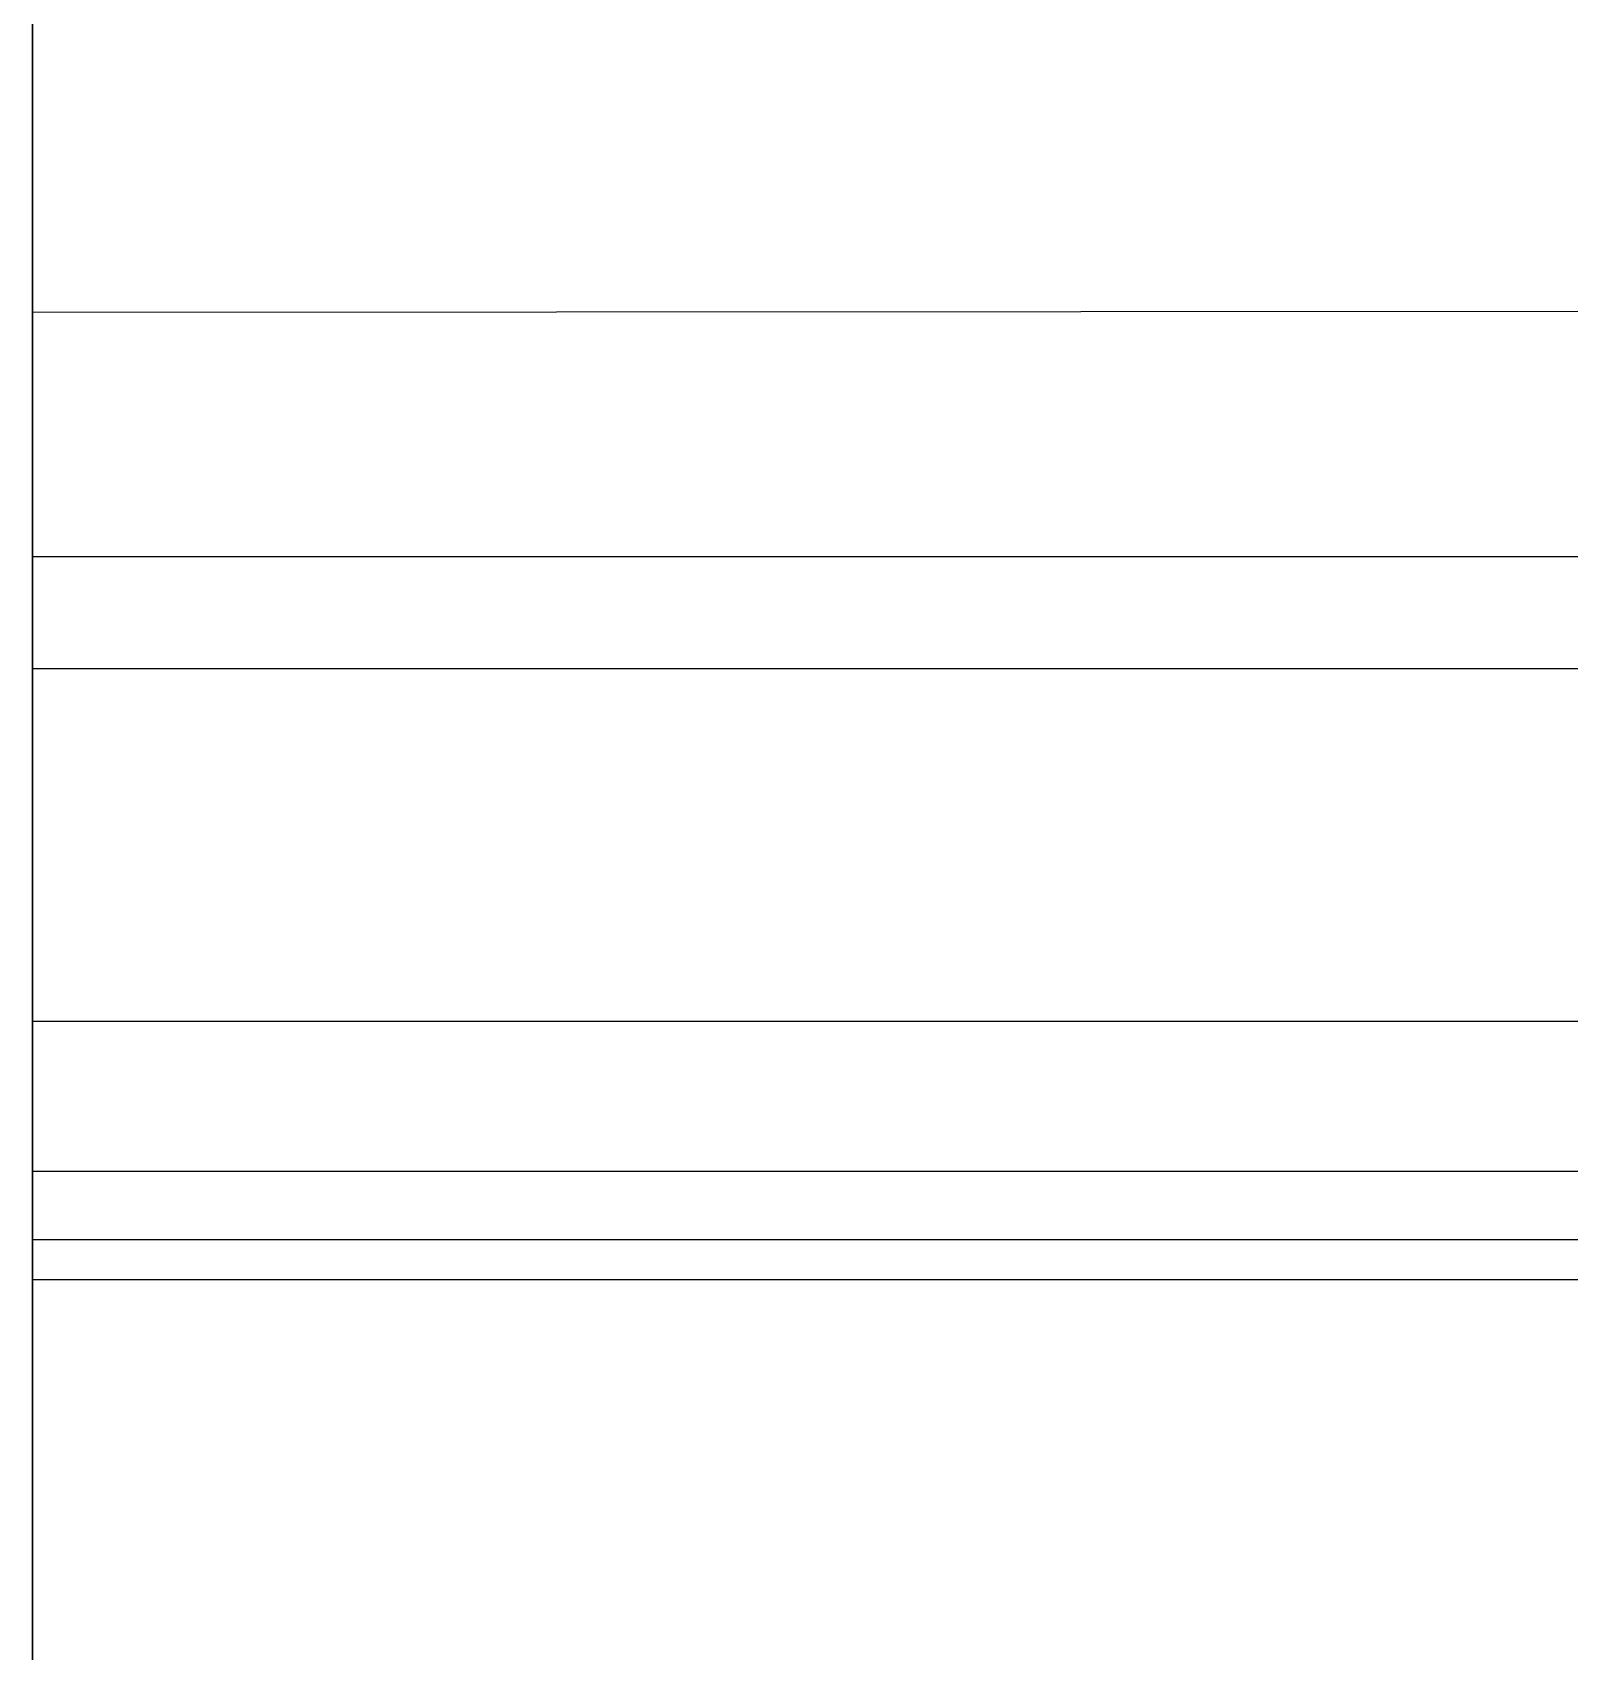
# Model space of a CAD drawing. Header units: metres. Extents: x -978944 to 1068394069015, y -937984 to 996528.
# Drawn here: x 0 to 63603, y 127050 to 194046 of the extents above; entities that cross this region are included whole.
import ezdxf

# ---------------------------------------------------------------- set-up
doc = ezdxf.new("R2010")
doc.units = ezdxf.units.M

msp = doc.modelspace()

# ---------------------------------------------------------------- linework, layer by layer
at = {"layer": 'MCD_Layer_0'}
for p, q in [((0, 996528), (0, 28738.899908)), ((0, 996528), (0, 28738.899908)), ((0, 992747.343075), (0, 30983.664957)), ((0, 992747.343075), (0, 30983.664957)), ((0, 0), (0, 978409.864004)), ((0, 0), (0, 970274.791869)), ((0, 967670.954563), (0, 24840.097454)), ((0, 967670.954563), (0, 24840.097454)), ((0, 0), (0, 921526.336751)), ((0, 23599.965231), (0, 905012)), ((0, 0), (0, 905012)), ((0, 3715.896265), (0, 904110.3487)), ((0, 26053.29495), (0, 903972.001532)), ((0, 899945.340798), (0, 0)), ((0, 3715.896265), (0, 898044.694502)), ((0, 26053.29495), (0, 895465.347398)), ((0, 0), (0, 882504)), ((0, 29473.785519), (0, 881654)), ((0, 0), (0, 881654)), ((0, 2376.557717), (0, 881302.369693)), ((0, 3619.99046), (0, 880775.619962)), ((0, 2376.557717), (0, 879780.304639)), ((0, 0), (0, 879086.02935)), ((0, 29473.785519), (0, 878654.913052)), ((0, 500.713623), (0, 875142)), ((0, 3619.99046), (0, 874866.517888)), ((0, 0), (0, 874827.144091)), ((0, 5850.443387), (0, 874166.926102)), ((0, 2376.557717), (0, 872917.660444)), ((0, 5876.796736), (0, 866366.334919)), ((0, 0), (0, 857563.357438)), ((0, 841804), (0, 24276.809983)), ((0, 838610.339488), (0, 26173.045911)), ((0, 817427.388127), (0, 20983.34758)), ((0, 0), (0, 814910)), ((0, 3345.945717), (0, 814098.116113)), ((0, 3345.945717), (0, 808636.35178)), ((0, 806400), (0, 134144)), ((0, 794709.119865), (0, 142370.165225)), ((0, 0), (0, 775558)), ((0, 3184.370015), (0, 774785.321982)), ((0, 3184.370015), (0, 769587.306222)), ((0, 22.783319), (0, 750642)), ((0, 0), (0, 750642)), ((0, 3082.067204), (0, 749894.145458)), ((0, 2027.715361), (0, 749753.450572)), ((0, 0), (0, 749183.867606)), ((0, 2027.715361), (0, 748044.701672)), ((0, 3082.067204), (0, 744863.123992)), ((0, 2027.715361), (0, 742485.571919)), ((0, 23147.789029), (0, 710512)), ((0, 0), (0, 710512)), ((0, 2917.297105), (0, 709804.126438)), ((0, 0), (0, 707613.312905)), ((0, 2917.297105), (0, 705042.067929)), ((0, 0), (0, 693982.231337)), ((0, 167345.013672), (0, 665629.288086)), ((0, 0), (0, 665609.013672)), ((0, 665223.799805), (0, 187072.018555)), ((0, 664352), (0, 62242.451172)), ((0, 664352), (0, 142488.582031)), ((0, 138028.210938), (0, 664352)), ((0, 664352), (0, 169940.138672)), ((0, 664352), (0, 53341.983398)), ((0, 0), (0, 661674)), ((0, 2716.772756), (0, 661014.783081)), ((0, 2716.772756), (0, 656580.051082)), ((0, 564920), (0, 0)), ((0, 555095.748516), (0, 6912.731547)), ((0, 538374.03937), (0, 0)), ((0, 529917.355724), (0, 0)), ((0, 133466.564774), (0, 522767.929861)), ((0, 131428.421098), (0, 522767.929861)), ((0, 522752.006864), (0, 0)), ((0, 521764.781021), (0, 155663.223244)), ((0, 297.422549), (0, 519832)), ((0, 3475.147675), (0, 519252.808721)), ((0, 516080), (0, 14883.246095)), ((0, 3490.801494), (0, 514619.278487)), ((0, 514122.080678), (0, 16045.760692)), ((0, 0), (0, 503870)), ((0, 1356.907319), (0, 503183.923265)), ((0, 1356.907319), (0, 502314.892735)), ((0, 0), (0, 501918.492844)), ((0, 5692.865264), (0, 501793.793848)), ((0, 501135.568926), (0, 12864.141794)), ((0, 1356.907319), (0, 498396.632273)), ((0, 5645.531451), (0, 497621.586616)), ((0, 142106.765846), (0, 491009.635733)), ((0, 142106.765846), (0, 491009.635733)), ((0, 0), (0, 487309)), ((0, 0), (0, 487133.67746)), ((0, 182463.613281), (462020756.25, 485411.464844)), ((0, 5361.889189), (0, 472620.12952)), ((0, 23706.63174), (0, 471519.305321)), ((0, 0), (0, 466826.985969)), ((0, 3715.896265), (0, 460853.105214)), ((0, 3619.99046), (0, 448958.669746)), ((0, 5090.170534), (0, 448669.670804)), ((0, 0), (0, 448448.430391)), ((0, 0), (0, 446768.318658)), ((0, 0), (0, 441797)), ((0, 0), (0, 441797)), ((0, 8746.656621), (0, 441628.295941)), ((0, 4989.721413), (0, 439815.650297)), ((0, 8993.224092), (0, 434166.385619)), ((0, 0), (0, 434036.613265)), ((0, 0), (0, 422970)), ((0, 8373.921396), (0, 422808.485196)), ((0, 15498.549856), (0, 418193)), ((0, 0), (0, 418193)), ((0, 0), (0, 418042.543803)), ((0, 1717.062102), (0, 417776.359931)), ((0, 16923.004163), (0, 417730.356721)), ((0, 8609.981495), (0, 415664.561156)), ((0, 0), (0, 415540.318999)), ((0, 1717.062102), (0, 414973.508559)), ((0, 3345.945717), (0, 414971.076593)), ((0, 414455.329296), (0, 0)), ((0, 16923.004163), (0, 413493.518268)), ((0, 134144), (0, 409244.989387)), ((0, 10591.419648), (0, 406160)), ((0, 11692.448583), (0, 405693.259473)), ((0, 403886.135895), (0, 0)), ((0, 11692.448583), (0, 401875.561318)), ((0, 16932.835241), (0, 399471)), ((0, 0), (0, 399471)), ((0, 7908.690342), (0, 399318.458495)), ((0, 15863.79455), (0, 398920.254971)), ((0, 16932.835241), (0, 398124.729343)), ((0, 397231.084166), (0, 0)), ((0, 3184.370015), (0, 394932.125291)), ((0, 8131.635619), (0, 392571.430384)), ((0, 0), (0, 392454.090765)), ((0, 615.149604), (0, 383192.636598)), ((0, 3082.067204), (0, 382244.32008)), ((0, 16932.835241), (0, 380298.248925)), ((0, 0), (0, 373496)), ((0, 1533.540319), (0, 373123.890952)), ((0, 83764.681601), (0, 371399.227987)), ((0, 371026.549044), (0, 190192.827703)), ((0, 1533.540319), (0, 370620.611901)), ((0, 155663.223244), (0, 362120.80841)), ((0, 2917.297105), (0, 361809.193129)), ((0, 180720.363609), (0, 361358)), ((0, 361358), (0, 10421.213847)), ((0, 54522.751301), (0, 361302.848522)), ((0, 359987.069504), (0, 11235.203829)), ((0, 357146), (0, 0)), ((0, 356930.715633), (0, 189590.177462)), ((0, 4037.926725), (0, 355920.345386)), ((0, 352676.542013), (0, 3006.776325)), ((0, 350935.046023), (0, 4370.272642)), ((0, 350893.944575), (0, 9007.441774)), ((0, 0), (0, 346281)), ((0, 1421.798026), (0, 345936.004891)), ((0, 343991.487003), (0, 176334.318359)), ((0, 1421.798026), (0, 343615.128702)), ((0, 339846.92471), (0, 43703.712996)), ((0, 2716.772756), (0, 336939.750566)), ((0, 0), (0, 333611)), ((0, 6604.800082), (0, 333483.607714)), ((0, 167345.013672), (0, 333453.288086)), ((0, 0), (0, 332714.254003)), ((0, 328922.297416), (0, 170638.046411)), ((0, 328798), (0, 9482.215063)), ((0, 6790.988809), (0, 327848.94889)), ((0, 0), (0, 327750.954823)), ((0, 327550.59658), (0, 10222.860844)), ((0, 180720.363609), (0, 327401.234902)), ((0, 179959.27321), (0, 327401.234902)), ((0, 322845.188043), (0, 170638.046411)), ((0, 155663.223244), (0, 322759.15867)), ((0, 319276.80358), (0, 8195.830285)), ((0, 0), (0, 316440.111171)), ((0, 312833.631588), (0, 162291.58122)), ((0, 312520), (0, 0)), ((0, 312331.615781), (0, 165900.562404)), ((0, 169630.934479), (0, 308450)), ((0, 307085.115284), (0, 3824.199644)), ((0, 307053.77352), (0, 162291.58122)), ((0, 169630.934479), (0, 306172.24087)), ((0, 304810.762117), (0, 169630.934479)), ((0, 0), (0, 304270.491096)), ((0, 168916.546388), (0, 303899.658465)), ((0, 169630.934479), (0, 301621.899335)), ((0, 300802.70912), (0, 156050.188883)), ((0, 300311), (0, 8660.677643)), ((0, 6691.387926), (0, 299886.553543)), ((0, 6691.387926), (0, 299886.553543)), ((0, 169630.934479), (0, 299349.316931)), ((0, 299171.671389), (0, 9337.154006)), ((0, 298788.043269), (0, 85422.869714)), ((0, 295245.132218), (0, 156050.188883)), ((0, 291614.718338), (0, 7485.745013)), ((0, 0), (0, 284031)), ((0, 284031), (0, 8191.178251)), ((0, 0), (0, 284031)), ((0, 1166.205235), (0, 283748.02373)), ((0, 282953.434927), (0, 8830.982513)), ((0, 282153.06657), (0, 144635.17426)), ((0, 1166.205235), (0, 281844.365184)), ((0, 275862.405273), (0, 143958.557079)), ((0, 275806.147841), (0, 7079.939269)), ((0, 135744.671584), (0, 275234.124123)), ((0, 271422.484577), (0, 90702.120969)), ((0, 104892.308126), (0, 266460.733423)), ((0, 0), (0, 265379.182607)), ((0, 0), (0, 260766.648408)), ((0, 257794.681328), (0, 133738.518618)), ((0, 0), (0, 256043.837332)), ((0, 172281.41783), (0, 254446.401719)), ((0, 253031.713033), (0, 133738.518618)), ((0, 251726.035433), (0, 0)), ((0, 2834.381064), (0, 249834.619536)), ((0, 104892.308126), (0, 249465.442155)), ((0, 10547.079024), (0, 248651)), ((0, 248651), (0, 7170.853404)), ((0, 247707.6606), (0, 7730.961173)), ((0, 0), (0, 246973.801875)), ((0, 0), (0, 246616)), ((0, 10453.595119), (0, 246608.835096)), ((0, 4882.481025), (0, 246521.827517)), ((0, 246418.775741), (0, 0)), ((0, 245240.338408), (0, 0)), ((0, 5020.11773), (0, 242356.506168)), ((0, 0), (0, 242284.065797)), ((0, 241450.66724), (0, 6198.034648)), ((0, 2716.226839), (0, 239419.994603)), ((0, 10547.079024), (0, 236716.907844)), ((0, 10460.760023), (0, 234779.578385)), ((0, 228411.04885), (0, 83764.681601)), ((0, 83764.681601), (0, 227293.953701)), ((0, 84305.774564), (0, 227293.953701)), ((0, 0), (0, 223907.797203)), ((0, 176774.738538), (0, 220917.232536)), ((0, 0), (0, 220251)), ((0, 220249.060019), (0, 178154.191475)), ((0, 904.330405), (0, 220031.566887)), ((0, 218794.762069), (0, 112156.918667)), ((0, 904.330405), (0, 218555.380491)), ((0, 2432.375187), (0, 214400.08095)), ((0, 1717.062102), (0, 212953.577001)), ((0, 10639.290471), (0, 211612.974247)), ((0, 211440.701646), (0, 53151.597901)), ((0, 0), (0, 211434.26137)), ((0, 392.856837), (0, 211434.26137)), ((0, 211034.964258), (0, 49512.841956)), ((0, 5654.108491), (0, 199778.5)), ((0, 5147.594605), (0, 199142.412795)), ((0, 5654.108491), (0, 198948.052815)), ((0, 198647.678302), (0, 0)), ((0, 197743.5), (0, 90809.021799)), ((0, 195709), (0, 0)), ((0, 192305.519093), (0, 195679.507098)), ((0, 195591.028391), (0, 103891.697067)), ((0, 193674), (0, 5585.370106)), ((0, 5654.108491), (0, 192993.569811)), ((0, 192939.233943), (0, 6021.637452)), ((0, 192939.233943), (0, 188094.370254)), ((0, 188800.434512), (0, 192916.272504)), ((0, 192305.519093), (0, 2394.823654)), ((0, 26202.354514), (0, 192134.470279)), ((0, 1533.540319), (0, 190192.827703)), ((0, 4230.337804), (0, 189590.177462)), ((0, 4230.337804), (0, 189590.177462)), ((0, 188065.668455), (0, 4827.642609)), ((0.000001, 185534.000001), (0, 185534)), ((0.000001, 185534.000001), (0, 185534.000001)), ((0, 185534), (0, 0)), ((0, 182307.467615), (0, 185506.040447)), ((0, 185422.161789), (0, 98490.320444)), ((0, 184955.997131), (0, 180720.363609)), ((0, 182132.241449), (0, 184955.997131)), ((0.000001, 185534.000001), (0.000001, 185534)), ((0, 183544.11929), (0, 0)), ((0, 181426.302529), (0, 183544.11929)), ((0, 183544.11929), (0, 135540.272706)), ((0, 182307.467615), (0, 2270.315682)), ((0, 181056.787625), (0, 182132.241449)), ((0, 181062.302773), (0, 182132.241449)), ((0, 135540.272706), (0, 181768.241694)), ((0, 90360.181804), (0, 181768.241694)), ((0, 181768.241694), (0, 181062.302773)), ((0, 180720.363609), (0, 181426.302529)), ((0, 181062.302773), (0, 90360.181804)), ((0, 181062.302773), (0, 181056.787625)), ((0, 90360.181804), (0, 181062.302773)), ((0, 180720.363609), (0, 1169.211337)), ((0, 179959.27321), (0, 180720.363609)), ((0, 54522.751301), (0, 180720.363609)), ((0, 176774.738538), (0, 178154.191475)), ((0, 172497.553957), (0, 176992)), ((0, 167123.971223), (0, 176992)), ((0, 176564.913515), (0, 176992)), ((0, 134168.515538), (0, 176992)), ((0, 176712.006745), (0, 176952.000964)), ((0, 134430.444712), (0, 176944.259215)), ((0, 176712.006745), (0, 176893.937846)), ((0, 176496.528066), (0, 176851.358227)), ((0, 176712.006745), (0, 176776.52132)), ((0, 176712.006745), (0, 176495.237774)), ((0, 134431.735004), (0, 176562.332932)), ((0, 176532.656227), (0, 156018.311732)), ((0, 1421.798026), (0, 176334.318359)), ((0, 170956.176155), (0, 176257.142857)), ((0, 173606.659506), (0, 169630.934479)), ((0, 170956.176155), (0, 173606.659506)), ((0, 172364.832865), (49817599937.904182, 173297.214202)), ((0, 172364.832865), (30461887207.475174, 172998.64265)), ((0, 172499.05036), (0, 164836.719424)), ((0, 172497.553957), (0, 152531.798561)), ((0, 152914.877698), (0, 172451.913669)), ((0, 172451.913669), (0, 152673.956835)), ((0, 172281.41783), (0, 0)), ((0, 170293.555317), (0, 172281.41783)), ((18626687792.005638, 171243.380537), (0, 167712.167107)), ((0, 171061.755396), (0, 134191.136691)), ((0, 171061.755396), (0, 152578.935252)), ((0, 170919.597122), (0, 170965.985612)), ((0, 166322.647482), (0, 170965.985612)), ((0, 170614.512285), (0, 170956.176155)), ((0, 169951.891447), (0, 170956.176155)), ((0, 169630.934479), (0, 170956.176155)), ((0, 170919.597122), (0, 152673.956835)), ((0, 152914.877698), (0, 170919.597122)), ((0, 170888.920863), (0, 135292.489209)), ((0, 170736.28777), (0, 152531.798561)), ((0, 1935.893626), (0, 170638.046411)), ((0, 127223.200859), (0, 170614.512285)), ((0, 85799.045046), (0, 170614.512285)), ((0, 170614.512285), (0, 169951.891447)), ((0, 169946.714722), (0, 170614.512285)), ((0, 169951.891447), (0, 170609.33556)), ((0, 169630.934479), (0, 170293.555317)), ((0, 169951.891447), (0, 85799.045046)), ((0, 84815.46724), (0, 169951.891447)), ((0, 169951.891447), (0, 84815.46724)), ((0, 169951.891447), (0, 169946.714722)), ((0, 168916.546388), (0, 169630.934479)), ((0, 152578.18705), (0, 167900.604317)), ((0, 166165.454978), (0, 167220)), ((0, 3168.609335), (0, 167220)), ((0, 167220), (0, 4822.462432)), ((0, 166165.454978), (0, 167090.669007)), ((0, 3168.609335), (0, 167090.669007)), ((0, 165802.333343), (0, 166906.621055)), ((0, 0), (0, 166677.804682)), ((0, 166585.595898), (0, 5199.139868)), ((0, 166585.595898), (0, 162402.49385)), ((0, 2885.076003), (0, 166583.293572)), ((0, 165379.520481), (0, 166583.293572)), ((0, 163012.116542), (0, 166565.77077)), ((0, 166526.906475), (0, 152531.798561)), ((0, 2367.75203), (0, 166185.352054)), ((0, 3701.749902), (0, 165900.562404)), ((0, 3701.749902), (0, 165900.562404)), ((0, 162365.039002), (0, 163132.5)), ((0, 4.951361), (0, 163132.5)), ((0, 440.671154), (0, 162939.39691)), ((0, 0), (0, 162815.612878)), ((0, 162365.039002), (0, 162815.612878)), ((0, 162686.877485), (0, 162815.612878)), ((0, 162686.877485), (0, 161340.107218)), ((0, 162686.877485), (0, 162563.093453)), ((0, 162686.877485), (0, 157903.862491)), ((0, 440.671154), (0, 162568.044814)), ((0, 162377.71244), (0, 4168.233202)), ((0, 162365.039002), (0, 83276.945321)), ((0, 1841.202734), (0, 162291.58122)), ((0, 440.671154), (0, 161359.912663)), ((0, 1125.714614), (0, 159063)), ((0, 156816.320622), (0, 159063)), ((0, 783.725364), (0, 159034.500896)), ((0, 1382.206552), (0, 159029.751045)), ((0, 156331.835852), (0, 159029.751045)), ((0, 157106.061515), (0, 159025.001194)), ((0, 1092.465659), (0, 158996.50209)), ((0, 156916.067487), (0, 158996.50209)), ((0, 0), (0, 158968.002986)), ((0, 157281.80599), (0, 158968.002986)), ((0, 783.725364), (0, 158901.505076)), ((0, 157077.56241), (0, 158901.505076)), ((0, 93034.89125), (0, 158585.133628)), ((0, 26202.354514), (0, 158585.133628)), ((15803694104.679592, 156339.062478), (0, 153115.191311)), ((0, 1770.393956), (0, 156050.188883)), ((0, 134144), (0, 156018.311732)), ((0, 153106.417266), (0, 152531.798561)), ((0, 152723.338129), (0, 153106.417266)), ((0, 152627.568345), (0, 152914.877698)), ((0, 152577.438849), (0, 152723.338129)), ((0, 152578.935252), (0, 152723.338129)), ((0, 152578.935252), (0, 152723.338129)), ((0, 134144), (0, 152673.956835)), ((0, 152531.798561), (0, 152627.568345)), ((0, 152578.18705), (0, 152531.798561)), ((0, 152531.798561), (0, 135292.489209)), ((0, 152531.798561), (0, 135292.489209)), ((0, 141337.208633), (0, 152531.798561)), ((36843897410.94603, 146229.184853), (0, 146914.015752)), ((0, 142446.706902), (12101863771.051388, 146854)), ((0, 144098.734837), (34240669309.420528, 144878.215017)), ((0, 1166.205235), (0, 144635.17426)), ((0, 144098.734837), (20937086646.328415, 144628.606195)), ((0, 38247.050256), (0, 144544.41365)), ((0, 142446.706902), (16283312130.701685, 75289.422558)), ((0, 141337.208633), (0, 135292.489209)), ((0, 27054.648152), (0, 139252.89223)), ((0, 135783.493857), (0, 135800)), ((0, 134144.947483), (0, 135800)), ((0, 135789.178752), (0, 135798.454107)), ((0, 134155.070585), (0, 135798.154902)), ((0, 135789.178752), (0, 135796.21007)), ((0, 135780.850879), (0, 135794.564442)), ((0, 135789.178752), (0, 135791.672127)), ((0, 135789.178752), (0, 135780.801012)), ((0, 134155.120453), (0, 135783.394122)), ((0, 135782.247169), (0, 134989.403758)), ((0, 135088.03468), (0, 135096)), ((0, 135089.679692), (0, 135089.362234)), ((0, 134144), (0, 135089.362234)), ((0, 135088.03468), (0, 135061.252736)), ((0, 134144), (0, 134989.403758)), ((0, 134144), (0, 134904)), ((0, 134890.784162), (0, 134903.732111)), ((0, 134159.046411), (0, 134903.709787)), ((0, 134875.514511), (0, 134903.575843)), ((0, 134890.985078), (0, 134875.581483)), ((0, 134159.470568), (0, 134890.873458)), ((0, 134144), (0, 134890.650217)), ((0, 134156.953732), (0, 134640.75)), ((0, 134636.666281), (0, 134640.75)), ((0, 134158.300334), (0, 134640.179158)), ((0, 134637.939699), (0, 134640.179158)), ((0, 134637.968973), (0, 134144)), ((0, 134637.939699), (0, 134635.480685)), ((0, 134636.637007), (0, 134402.81117)), ((0, 134636.256446), (0, 134635.831973)), ((0, 134158.300334), (0, 134635.509959)), ((0, 134157.01228), (0, 134402.81117)), ((0, 134151.421483), (0, 134366)), ((0, 134364.743556), (0, 134366)), ((0, 134359.337471), (0, 134366)), ((0, 134144), (0, 134365.92013)), ((0, 134151.421483), (0, 134365.244832)), ((0, 134364.743556), (0, 134365.244832)), ((0, 134364.743556), (0, 134357.322073)), ((0, 134363.390898), (0, 134257.815434)), ((0, 134359.337471), (0, 134257.815434)), ((0, 134145.291239), (0, 134257.815434)), ((0, 134144), (0, 134211)), ((0, 134210.283444), (0, 134211)), ((0, 134208.989237), (0, 134211)), ((0, 134146.125734), (0, 134211)), ((0, 134210.393772), (0, 134211)), ((0, 134144), (0, 134210.975895)), ((0, 134210.560755), (0, 134210.937251)), ((0, 134210.620123), (0, 134210.923237)), ((0, 134144.232779), (0, 134210.923082)), ((0, 134210.620123), (0, 134210.811046)), ((0, 134144), (0, 134210.793535)), ((0, 134210.277372), (0, 134210.793535)), ((0, 134210.389835), (0, 134210.748061)), ((0, 134146.125734), (0, 134210.748061)), ((0, 134208.130259), (0, 134210.748061)), ((0, 134144.232779), (0, 134210.714592)), ((0, 134210.560755), (0, 134210.714592)), ((0, 134210.622092), (0, 134144)), ((0, 134210.560755), (0, 134210.28142)), ((0, 134210.334048), (0, 134178.09713)), ((0, 134144.232779), (0, 134210.271299)), ((0, 134210.212568), (0, 134178.349703)), ((0, 134208.989237), (0, 134178.349703)), ((0, 134146.125734), (0, 134208.496357)), ((0, 134144.389698), (0, 134178.349703)), ((0, 134144.006073), (0, 134178.09713)), ((0, 134159.470568), (0, 134144.066972)), ((0, 134144), (0, 134159.135707)), ((0, 134151.421483), (0, 134144)), ((0, 134144.080248), (0, 134146.529297)), ((0, 134146.506411), (0, 134146.529297)), ((0, 134146.514956), (0, 134146.526399)), ((0, 134146.514956), (0, 134146.522164)), ((0, 134146.506263), (0, 134146.519786)), ((0, 134144.080248), (0, 134146.519786)), ((0, 134146.420962), (0, 134146.519786)), ((0, 134146.515031), (0, 134144)), ((0, 134144.080248), (0, 134146.434783)), ((0, 134144.062137), (0, 134146.382812)), ((0, 134146.363224), (0, 134146.382812)), ((0, 134144.068596), (0, 134146.380074)), ((0, 134146.369332), (0, 134146.380074)), ((0, 134146.369472), (0, 134144)), ((0, 134146.369332), (0, 134146.357537)), ((0, 134146.363083), (0, 134145.241467)), ((0, 134146.361258), (0, 134146.359222)), ((0, 134144.068596), (0, 134146.357677)), ((0, 134144.062417), (0, 134145.241467)), ((0, 134145.163061), (0, 134145.183594)), ((0, 134145.174711), (0, 134145.183594)), ((0, 134145.178934), (0, 134144)), ((0, 134145.169614), (0, 134145.175657)), ((0, 134144.002844), (0, 134144.10907)), ((0, 134144.108173), (0, 134144.10907)), ((0, 134144.00314), (0, 134144.108944)), ((0, 134144.108453), (0, 134144.108944)), ((0, 134144.108459), (0, 134144)), ((0, 134144.108453), (0, 134144.107913)), ((0, 134144.108167), (0, 134144.056826)), ((0, 134144.108083), (0, 134144.10799)), ((0, 134144.00314), (0, 134144.107919)), ((0, 134144.002857), (0, 134144.056826)), ((0, 134144.029785), (0, 134144)), ((0, 134144.029267), (0, 134144.029781)), ((0, 134144.029767), (0, 134144.015811)), ((0, 134144.029267), (0, 134144.000364)), ((0, 134144.015963), (0, 134144.016098)), ((0, 134144.015991), (0, 134144.015986)), ((0, 134144), (0, 134144.015986)), ((0, 134144.015963), (0, 134144.01551)), ((0, 134144.000353), (0, 134144.015811)), ((0, 134144.000353), (0, 134144.015811)), ((0, 134144), (0, 134144.003372)), ((0, 134144.003353), (0, 134144.001709)), ((0, 134144.000067), (0, 134144.00256)), ((0, 134144.002539), (0, 134144.00256)), ((0, 134144.000074), (0, 134144.002557)), ((0, 134144.002545), (0, 134144.002557)), ((0, 134144.002545), (0, 134144.002533)), ((0, 134144.002545), (0, 134144)), ((0, 134144.002538), (0, 134144.001334)), ((0, 134144.002537), (0, 134144.002534)), ((0, 134144.000074), (0, 134144.002533)), ((0, 134144.002483), (0, 134144.002527)), ((0, 134144.002527), (0, 134144)), ((0, 134144.002526), (0, 134144.001342)), ((0, 134144.002483), (0, 134144.000031)), ((0, 134144), (0, 134144.001709)), ((0, 134144.00003), (0, 134144.001342)), ((0, 134144.00003), (0, 134144.001342)), ((0, 134144.000067), (0, 134144.001334)), ((0, 134144), (0, 134144.000631)), ((0, 134144.000625), (0, 134144.000631)), ((0, 134144.000002), (0, 134144.00063)), ((0, 134144.000627), (0, 134144.00063)), ((0, 134144.000627), (0, 134144.000624)), ((0, 134144.000625), (0, 134144.000321)), ((0, 134144.000002), (0, 134144.000624)), ((0, 134144.00044), (0, 134144.000444)), ((0, 134144), (0, 134144.000444)), ((0, 134144.000441), (0, 134144.000443)), ((0, 134144.000441), (0, 134144.000443)), ((0, 134144.000002), (0, 134144.000443)), ((0, 134144.000441), (0, 134144.000226)), ((0, 134144.000002), (0, 134144.000441)), ((0, 134144), (0, 134144.000321)), ((0, 134144), (0, 134144.000244)), ((0, 134144.000242), (0, 134144.000244)), ((0, 134144.000243), (0, 134144.000244)), ((0, 134144.000242), (0, 134144.000243)), ((0, 134144), (0, 134144.000243)), ((0, 134144.000225), (0, 134144.000229)), ((0, 134144.000229), (0, 134144)), ((0, 134144.000229), (0, 134144.000122)), ((0, 134144.000002), (0, 134144.000226)), ((0, 134144.000225), (0, 134144.000003)), ((0, 134144), (0, 134144.000124)), ((0, 134144.000003), (0, 134144.000122)), ((0, 134144.000003), (0, 134144.000122)), ((0, 134144.000015), (0, 134144)), ((0, 134144.000001), (0, 134144.000015)), ((0, 134144.000001), (0, 134144.000015)), ((0, 134144), (0, 134144.000015)), ((0, 134144), (0, 134144.000015)), ((0, 134144), (0, 134144.000015)), ((0, 134144.000015), (0, 134144.000008)), ((0, 134144.000015), (0, 134144)), ((0, 134144.000001), (0, 134144.000014)), ((0, 134144), (0, 134144.000008)), ((0, 134144), (0, 134144.000004)), ((0, 134144), (0, 134144.000004)), ((0, 134144), (0, 134144.000004)), ((0, 134144.000004), (0, 134144.000002)), ((0, 134144.000002), (0, 134144.000003)), ((0, 134144), (0, 134144.000003)), ((0, 134144.000003), (0, 134144.000002)), ((0, 134144), (0, 134144.000003)), ((0, 134144), (0, 134144.000003)), ((0, 134144), (0, 134144.000003)), ((0, 134144), (0, 134144.000003)), ((0, 134144), (0, 134144.000003)), ((0, 134144), (0, 134144.000003)), ((0, 134144.000003), (0, 134144.000002)), ((0, 134144.000003), (0, 134144)), ((0, 134144), (0, 134144.000002)), ((0, 134144), (0, 134144.000002)), ((0, 134144), (0, 134144.000002)), ((0, 134144), (0, 134144.000001)), ((0, 134144.000001), (0, 134144)), ((0, 134144), (0, 134144.000001)), ((0, 134144), (0, 134144.000001)), ((0, 134144.000001), (0, 134144)), ((0, 134144), (0, 134144.000001)), ((0, 134144), (0, 134144.000001)), ((0, 134144), (0, 134144.000001)), ((0, 134144), (0, 134144.000001)), ((0, 134144), (0, 134144.000001)), ((0, 134144), (0, 134144.000001)), ((0, 134144), (0, 134144.000001)), ((0, 134144), (0, 134144.000001)), ((0, 134144), (0, 134144.000001)), ((0, 134144), (0, 134144.000001)), ((0, 134144), (0, 134144.000001)), ((0, 134144), (0, 134144.000001)), ((0, 134144), (0, 134144.000001)), ((0, 134144), (0, 134144.000001)), ((0, 134144.000001), (0, 134144)), ((0, 134144.000001), (0, 134144)), ((0, 134144), (0, 134144.000001)), ((0, 134144), (0, 134144.000001)), ((0, 134144), (0, 134144.000001)), ((0, 134144), (0, 134144.000001)), ((0, 134144), (0, 134144.000001)), ((0, 134144), (0, 134144.000001)), ((0, 134144), (0, 134144.000001)), ((0, 134144), (0, 134144.000001)), ((0, 134144), (0, 134144.000001)), ((0, 134144), (0, 134144.000001)), ((0, 134144.000001), (0, 134144)), ((0, 134144), (0, 134144.000001)), ((0, 1517.267404), (0, 133738.518618)), ((0, 85799.045046), (0, 127544.157828))]:
    msp.add_line(p, q, dxfattribs=at)

doc.saveas('drawing.dxf')
